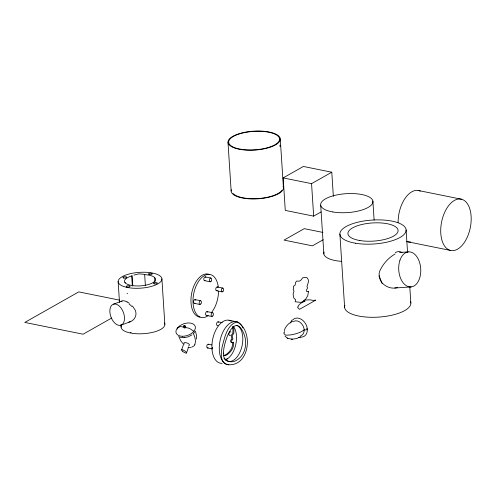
<?xml version="1.0" encoding="UTF-8"?>
<svg xmlns="http://www.w3.org/2000/svg" width="496" height="496" viewBox="0 0 496 496"><rect width="100%" height="100%" fill="white"/><g stroke="black" fill="none" stroke-linecap="round" stroke-linejoin="round"><path stroke-width="0.74" d="M378.994 275.788A17.589 11.017 86.2 0 0 382.373 283.631C380.438 279.149 377.258 274.369 380.494 269.564C383.681 263.091 388.895 257.567 395.138 253.952M196.528 339.078L196.435 335.11L195.374 331.068M283.979 332.897L283.979 333.293A10.013 3.621 -3.7 0 0 284.177 333.851L285.653 335.191L289.831 334.992A10.013 3.621 -3.7 0 0 291.369 334.788L292.404 334.602A22.196 8.029 -3.7 0 0 303.112 330.646M297.848 307.03L297.848 307.427A10.013 3.621 -3.7 0 0 298.046 307.985L299.522 309.324L315.698 300.173L314.985 300.024L313.943 300.619A10.137 3.664 -3.7 0 0 313.162 300.409L311.017 299.981A7.744 2.802 -3.7 0 0 309.795 299.857L304.78 300.043A1.779 0.645 -3.7 0 0 303.75 300.712A1.779 0.645 -3.7 0 0 304.928 301.227M284.251 330.621C285.398 326.449 288.684 322.939 292.69 321.358M290.284 323.02L292.026 320.025M181.629 349.854L183.774 343.753M186.496 352.954L188.647 346.853M194.841 344.646L194.556 345.216A10.013 5.685 39.1 0 1 193.998 345.91L191.785 347.095M121.08 301.841L122.109 300.967L123.361 300.756A10.069 3.999 42 0 1 127.125 301.983M231.911 342.482L231.396 342.68L230.9 342.153A2.864 1.6 -78.6 0 1 230.64 341.267L230.69 340.368A0.67 0.372 -78.6 0 1 230.832 340.07L231.148 339.779A7.285 4.067 -78.6 0 1 231.303 339.686L231.434 339.605A4.718 2.635 -78.6 0 0 231.589 339.506L231.886 338.663A3.131 1.748 -78.6 0 0 231.787 338.21L231.762 338.098A12.784 7.142 -78.6 0 0 231.663 337.782L231.229 335.854A0.924 0.515 -78.6 0 1 231.279 335.519L231.657 334.738A7.428 4.148 -78.6 0 1 231.923 334.391L232.636 333.405A1.823 1.017 -78.6 0 0 232.853 332.897L232.977 329.518L232.314 327.025M192.002 334.862L188.263 336.809L184.58 337.627M300.768 336.542L296.664 338.57L291.865 339.208M321.079 211.947L313.664 216.144L285.274 210.397L283.173 177.909L303.391 166.464L331.787 172.211L333.349 196.391M283.173 177.909L311.562 183.65L331.787 172.211M111.749 318.004L83.092 334.217L24.8 322.425L78.777 291.884L119.66 300.154M323.218 239.742L312.43 245.842L284.034 240.101L304.259 228.656L322.939 232.438M128.824 322.096C132.221 321.644 134.993 318.754 135.768 315.487A9.455 8.401 38.5 0 0 135.21 310.13L132.457 305.976M144.342 274.462A3.174 1.147 -3.7 0 1 144.671 274.623A15.574 5.63 -3.7 0 1 153.407 282.385A15.574 5.63 -3.7 0 1 129.32 284.958A15.574 5.63 -3.7 0 1 131.446 276.049L131.911 275.832M113.596 304.129L122.109 300.967M120.757 325.264A11.166 6.628 69.7 0 0 120.925 307.849A11.166 6.628 69.7 0 0 109.852 310.973A11.166 6.628 69.7 0 0 120.757 325.264L130.609 321.625M133.994 275.106L138.762 273.866L143.363 274.201A5.63 2.034 -3.7 0 1 144.361 274.449M132.159 275.739L132.742 285.789M131.682 275.981L132.339 286M190.979 347.584L188.151 347.281M223.671 355.316L224.979 355.068A11.662 6.516 -78.6 0 0 226.294 354.435L228.538 352.489A25.178 14.062 -78.6 0 0 229.828 351.001L231.235 348.961A6.504 3.633 -78.6 0 0 231.793 347.739L232.295 346.078A11.823 6.603 -78.6 0 0 232.729 343.685L232.804 342.438M180.246 337.268L184.214 337.658M184.128 337.664L184.655 337.621M399.478 252.458L408.214 251.875M411.246 286.917L394.816 288.009M298.704 337.534L300.843 337.689M287.519 338.235L291.791 339.202M291.313 339.19L292.367 339.221M223.374 355.502L225.996 355.26A11.662 6.516 -78.6 0 0 227.311 354.628L229.555 352.681A25.178 14.062 -78.6 0 0 230.845 351.199L232.246 349.159A6.504 3.633 -78.6 0 0 232.804 347.932L233.312 346.27A11.823 6.603 -78.6 0 0 233.746 343.883L233.442 342.178A3.429 1.916 -78.6 0 0 233.256 342.352L232.537 342.885L231.911 342.345A2.864 1.6 -78.6 0 1 231.657 341.459L231.706 340.56A0.67 0.372 -78.6 0 1 231.843 340.268L232.165 339.971A7.285 4.067 -78.6 0 1 232.314 339.878L232.45 339.797A4.718 2.635 -78.6 0 0 232.605 339.698L232.903 338.855A3.131 1.748 -78.6 0 0 232.804 338.402L232.773 338.297A12.784 7.142 -78.6 0 0 232.68 337.974L232.246 336.046A0.924 0.515 -78.6 0 1 232.295 335.711L232.674 334.93A7.428 4.148 -78.6 0 1 232.94 334.583L233.647 333.597A1.823 1.017 -78.6 0 0 233.87 333.089L233.895 328.891L232.81 326.616M237.057 321.879C227.019 324.458 224.496 338.074 222.177 346.797C221.067 352.749 219.666 362.588 227.366 364.591C249.432 367.524 254.138 330.813 237.057 321.879L228.985 320.242M218.19 321.842L222.326 322.673M418.928 190.619L461.522 199.237A26.189 14.626 -78.6 0 1 465.465 240.709A26.189 14.626 -78.6 0 1 440.876 234.521A26.189 14.626 -78.6 0 1 461.522 199.237M407.799 241.794L450.387 250.406M205.301 276.892L210.868 278.02M204.563 280.655L210.13 281.784M217.242 286.961L222.809 288.083M216.504 290.718L222.072 291.846M195.064 299.584L200.632 300.712M194.327 303.347L199.894 304.476M207.055 311.593L212.623 312.722M206.317 315.357L211.885 316.485M208.345 344.23L211.804 344.931M207.427 347.944L212.387 348.948M284.946 336.108L287.407 338.179M287.128 338.043L287.835 338.384M179.205 336.871L178.727 336.629M127.1 301.915L129.264 303.23M125.296 282.9L124.88 282.385M306.757 328.476L307.328 329.226A1.779 0.645 -3.7 0 1 306.063 329.852A1.779 0.645 -3.7 0 1 304.172 329.741A8.451 3.057 -3.7 0 1 303.168 330.658M182.689 343.375L180.587 340.492L178.994 336.896M406.112 229.952L407.557 252.266M409.795 286.899L410.843 303.056M372.887 201.078L374.114 220.119M339.89 234.106L344.621 307.216M320.701 205.208L323.851 253.946M311.562 183.65L313.664 216.144M280.271 138.93L283.427 187.662M279.577 138.973L279.676 140.498M279.973 145.068L280.066 146.587M227.999 142.315L231.148 191.053M161.907 278.882L164.846 324.396M154.64 277.531L154.919 281.796M144.671 274.623L145.371 285.423M118.147 281.654L119.493 302.479M120.937 324.849L121.092 327.168M293.409 321.544A8.066 6.02 60.5 0 1 303.099 325.903A8.066 6.02 60.5 0 1 300.626 335.842M284.059 332.897A22.196 8.029 -3.7 0 1 284.555 331.526M292.603 320.063A10.094 7.539 60.5 0 1 305.976 324.421A10.094 7.539 60.5 0 1 301.208 337.106M185.275 326.883A0.874 0.527 -19.3 0 1 185.622 327.583A10.137 5.754 39.1 0 1 186.422 327.689L188.567 328.129A7.744 4.396 39.1 0 1 189.701 328.55L193.868 331.272A1.779 1.011 39.1 0 1 193.738 333.045M184.264 327.23A0.874 0.527 -19.3 0 0 184.407 327.999A0.874 0.527 -19.3 0 0 185.622 327.583L185.132 326.244L183.718 325.959L184.19 327.31A10.137 5.754 39.1 0 0 183.322 327.056L181.183 326.635A7.744 4.396 39.1 0 0 180.197 326.628L177.45 327.955A1.779 1.011 39.1 0 0 177.766 329.09M194.773 344.602A22.196 12.598 39.1 0 0 193.955 334.856A8.451 4.799 39.1 0 0 193.18 333.262M184.27 344.013A2.939 1.166 20.1 0 1 184.989 342.606A2.939 1.166 20.1 0 1 188.728 343.895A2.939 1.166 20.1 0 1 188.716 345.551M131.111 332.593A1.916 0.694 -3.7 0 1 130.442 332.568M164.381 322.939A21.923 7.93 -3.7 0 1 144.274 333.634A21.923 7.93 -3.7 0 1 121.173 326.3M129.084 304.017A12.071 6.076 45.6 0 1 131.924 306.491M127.652 293.477A1.916 0.694 -3.7 0 1 127.081 293.341M228.718 364.808A21.923 12.245 -78.6 0 1 221.817 334.602A21.923 12.245 -78.6 0 1 242.935 327.968M232.934 326.969A18.557 10.36 -78.6 0 1 233.17 327.348M208.146 347.77A1.916 1.073 -78.6 0 1 206.851 347.169A1.916 1.073 -78.6 0 1 207.34 344.695A1.916 1.073 -78.6 0 1 208.779 344.627M212.406 348.235A1.916 1.073 -78.6 0 1 212.356 347.374M227.106 358.335A1.916 1.073 -78.6 0 1 227.081 359.005M217.992 325.382A1.916 1.073 -78.6 0 1 216.69 324.775A1.916 1.073 -78.6 0 1 217.186 322.307A1.916 1.073 -78.6 0 1 218.618 322.239M230.442 335.209A1.916 1.073 -78.6 0 1 229.065 334.8A1.916 1.073 -78.6 0 1 229.493 332.277A1.916 1.073 -78.6 0 1 230.962 332.159M236.871 325.37A18.557 10.36 -78.6 0 1 240.61 350.622A18.557 10.36 -78.6 0 1 223.975 358.23M233.256 326.17A18.557 10.36 -78.6 0 1 235.631 345.154A18.557 10.36 -78.6 0 1 225.134 359.929M222.152 363.314A21.905 12.239 -78.6 0 1 212.784 338.768A21.905 12.239 -78.6 0 1 231.285 321.141M208.153 315.679A21.923 12.245 -78.6 0 1 193.217 304.873A21.923 12.245 -78.6 0 1 203.354 276.26A21.923 12.245 -78.6 0 1 218.29 287.072M218.513 291.208A21.923 12.245 -78.6 0 1 211.86 312.027M199.931 317.136A21.923 12.245 -78.6 0 1 191.896 292.218A21.923 12.245 -78.6 0 1 209.591 274.573M217.26 290.408A1.916 1.073 -78.6 0 1 215.865 290.036A1.916 1.073 -78.6 0 1 216.299 287.488A1.916 1.073 -78.6 0 1 217.769 287.401M194.99 303.124A1.916 1.073 -78.6 0 1 193.638 302.473A1.916 1.073 -78.6 0 1 194.277 299.931A1.916 1.073 -78.6 0 1 195.703 300.272M205.121 280.513A1.916 1.073 -78.6 0 1 203.862 279.725A1.916 1.073 -78.6 0 1 204.476 277.27A1.916 1.073 -78.6 0 1 205.89 277.456M206.875 315.214A1.916 1.073 -78.6 0 1 205.611 314.377A1.916 1.073 -78.6 0 1 206.299 311.903A1.916 1.073 -78.6 0 1 207.694 312.282M297.929 307.03A22.196 8.029 -3.7 0 1 303.081 301.965M303.031 301.952A8.451 3.057 -3.7 0 1 304.897 301.208M398.114 222.561A26.189 14.626 -78.6 0 1 420.341 191.115M410.707 241.992A26.189 14.626 -78.6 0 1 406.379 241.298M397.358 287.55A18.333 15.388 72.5 0 1 382.552 283.371M395.306 252.582A14.713 7.632 -59.6 0 1 402.051 252.7M410.44 301.425A33.176 11.997 -3.7 0 1 378.169 317.13A33.176 11.997 -3.7 0 1 344.894 305.418M283.073 186.335A26.189 9.474 -3.7 0 1 257.908 198.809A26.189 9.474 -3.7 0 1 231.328 189.689M281.871 190.371A25.494 9.219 -3.7 0 1 257.889 198.555A25.494 9.219 -3.7 0 1 233.046 193.533M341.223 261.318A26.189 9.474 -3.7 0 1 324.062 251.993M223.516 353.071C222.22 360.319 230.869 363.971 236.313 360.431C245.539 355.458 247.727 342.773 243.834 333.653C234.36 310.663 223.15 343.009 223.516 353.071M308.431 291.704L307.731 295.746L305.846 298.877A21.415 13.039 -79.2 0 1 304.68 300.142L303.081 301.494L300.985 302.399L295.139 301.729L295.672 299.801L293.806 297.984L293.074 294.209L293.992 291.034L293.167 289.441L293.731 287.996L293.403 286.366L294.922 285.262A0.874 0.533 -79.2 0 0 295.269 284.617L295.387 283.284A2.077 1.265 -79.2 0 1 295.622 282.342L296.72 281.027L298.307 281.127A6.293 3.832 -79.2 0 0 299.764 280.959L300.942 280.116A4.104 2.499 -79.2 0 0 301.487 279.384L302.777 277.729L306.137 277.394A5.568 3.385 -79.2 0 1 306.987 277.71C309.895 280.221 307.675 283.991 306.95 286.638C308.692 288.573 305.933 289.168 306.503 290.947C306.726 292.975 308.369 290.259 308.431 291.704M184.128 326.672A0.874 0.527 -19.3 0 0 185.256 325.835A0.874 0.527 -19.3 0 0 183.892 325.791A0.874 0.527 -19.3 0 0 184.128 326.672M182.218 336.269A10.094 6.107 -19.3 0 0 195.269 326.548A10.094 6.107 -19.3 0 0 179.49 326.027A10.094 6.107 -19.3 0 0 182.218 336.269M128.52 287.674A21.923 7.93 -3.7 0 0 161.901 279.279A21.923 7.93 -3.7 0 0 129.654 273.86A21.923 7.93 -3.7 0 0 128.52 287.674M127.187 287.097A1.916 0.694 -3.7 0 0 130.051 286.328A1.916 0.694 -3.7 0 0 127.174 285.894A1.916 0.694 -3.7 0 0 127.187 287.097M154.33 283.867A1.916 0.694 -3.7 0 0 157.319 283.179A1.916 0.694 -3.7 0 0 154.585 282.652A1.916 0.694 -3.7 0 0 154.33 283.867M123.771 278.045A1.916 0.694 -3.7 0 0 126.753 277.357A1.916 0.694 -3.7 0 0 124.019 276.83A1.916 0.694 -3.7 0 0 123.771 278.045M149.377 274.555A1.916 0.694 -3.7 0 0 152.297 273.823A1.916 0.694 -3.7 0 0 149.482 273.346A1.916 0.694 -3.7 0 0 149.377 274.555M212.889 315.859A1.916 1.073 -78.6 0 0 212.728 312.753A1.916 1.073 -78.6 0 0 211.141 315.196A1.916 1.073 -78.6 0 0 212.889 315.859M211.135 281.158A1.916 1.073 -78.6 0 0 210.974 278.051A1.916 1.073 -78.6 0 0 209.386 280.494A1.916 1.073 -78.6 0 0 211.135 281.158M200.899 303.85A1.916 1.073 -78.6 0 0 200.737 300.743A1.916 1.073 -78.6 0 0 199.156 303.186A1.916 1.073 -78.6 0 0 200.899 303.85M223.076 291.226A1.916 1.073 -78.6 0 0 222.915 288.114A1.916 1.073 -78.6 0 0 221.328 290.557A1.916 1.073 -78.6 0 0 223.076 291.226M359.885 240.535A25.147 9.095 -3.7 0 0 398.096 230.863A25.147 9.095 -3.7 0 0 361.032 224.694A25.147 9.095 -3.7 0 0 359.885 240.535M399.95 260.239A17.589 11.017 86.2 0 0 410.167 286.955A17.589 11.017 86.2 0 0 419.077 260.995A17.589 11.017 86.2 0 0 399.95 260.239M355.694 243.251A33.176 11.997 -3.7 0 0 406.106 230.491A33.176 11.997 -3.7 0 0 357.207 222.357A33.176 11.997 -3.7 0 0 355.694 243.251M240.002 149.395A26.189 9.474 -3.7 0 0 280.252 139.605A26.189 9.474 -3.7 0 0 242.16 132.86A26.189 9.474 -3.7 0 0 240.002 149.395M240.374 149.166A25.494 9.219 -3.7 0 0 279.552 139.636A25.494 9.219 -3.7 0 0 242.476 133.064A25.494 9.219 -3.7 0 0 240.374 149.166M332.828 211.953A26.189 9.474 -3.7 0 0 372.918 202.052A26.189 9.474 -3.7 0 0 334.633 195.424A26.189 9.474 -3.7 0 0 332.828 211.953M182.361 351.081A2.926 0.781 33 0 0 186.49 353.034A2.926 0.781 33 0 0 183.346 350.102A2.926 0.781 33 0 0 182.361 351.081"/></g></svg>
